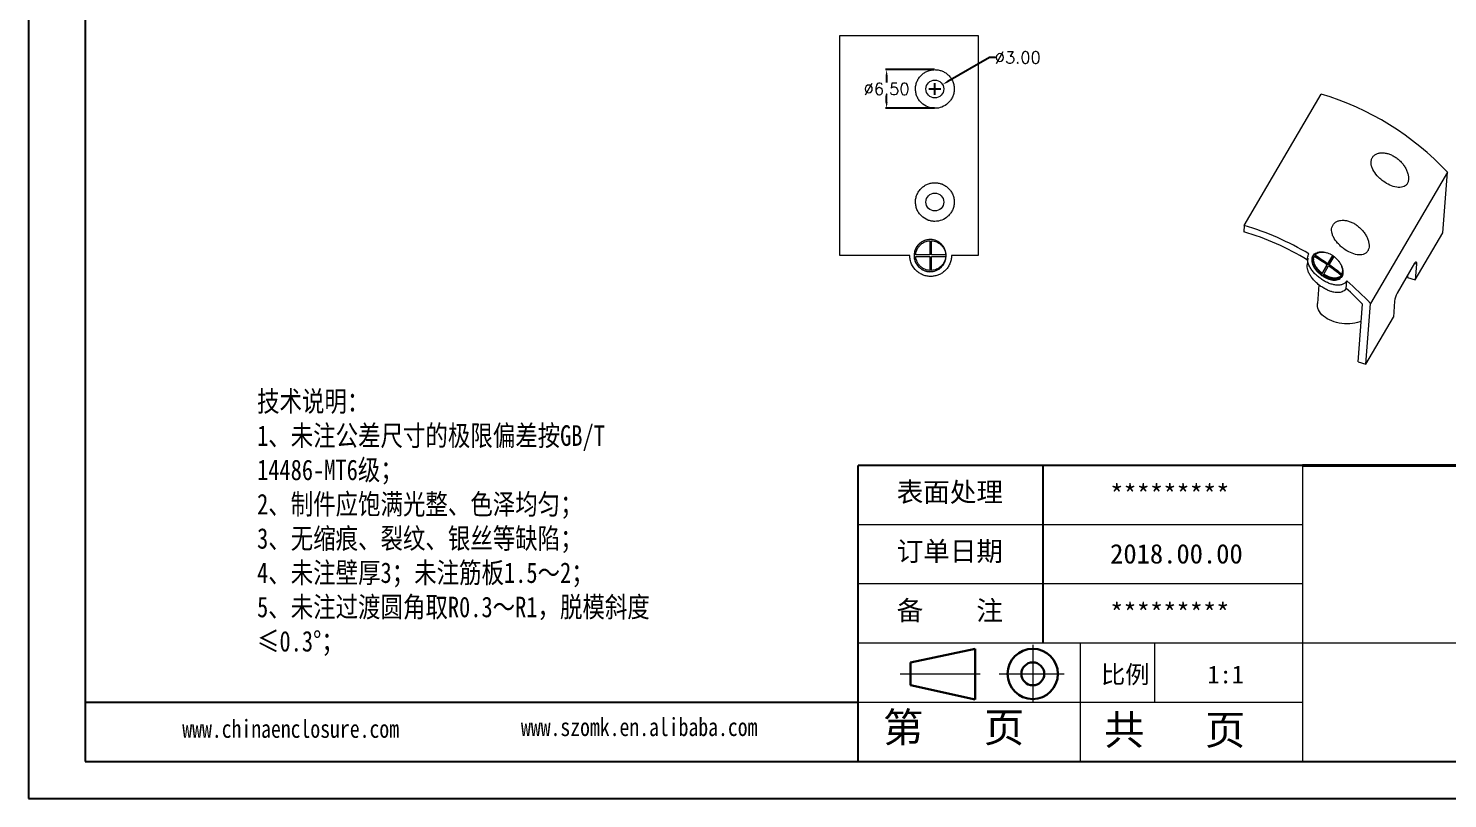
# Model space of a CAD drawing. Header units: inches. Extents: x 3440 to 5010, y 1126 to 1518.
# Drawn here: x 3439.9 to 3678.2, y 1125.7 to 1255.1 of the extents above; entities that cross this region are included whole.
import ezdxf

# ---------------------------------------------------------------- set-up
doc = ezdxf.new("R2010")
doc.units = ezdxf.units.IN
doc.header["$LTSCALE"] = 15
doc.linetypes.add('CENTER2', pattern=[28.575, 19.05, -3.175, 3.175, -3.175])
doc.layers.add('文字', color=81, linetype='Continuous')
for name, color, linetype, lineweight in [('粗实线', 7, 'Continuous', 30), ('细实线', 3, 'Continuous', 9), ('细点划线', 2, 'CENTER2', 9)]:
    doc.layers.add(name, color=color, linetype=linetype, lineweight=lineweight)
doc.styles.get("Standard").update_dxf_attribs({"font": 'txt', "bigfont": 'gbcbig.shx'})
doc.styles.add('宋体', font='', dxfattribs={"width": 0.8, "height": 3.5})
doc.styles.get('宋体').set_extended_font_data('SimSun')
doc.dimstyles.new('2.5', dxfattribs={"dimtxt": 2, "dimasz": 1, "dimexe": 0.18, "dimexo": 0.0625, "dimgap": 0.09, "dimtad": 0, "dimtih": 1, "dimtoh": 1, "dimzin": 0, "dimdsep": 46, "dimtxsty": 'Standard', "dimcen": 1, "dimadec": 0, "dimazin": 2, "dimtfac": 1, "dimtofl": 0, "dimtmove": 0, "dimatfit": 3, "dimfxl": 0, "dimtolj": 1, "dimtzin": 0, "dimarcsym": 0})

# ---------------------------------------------------------------- blocks, each defined once
blk = doc.blocks.new('*D431')
at = {"color": 0, "lineweight": -2, "transparency": 16777216}
for p, q in [((3601.29, 1250.21), (3594.29, 1246.17)), ((3602.29, 1250.21), (3601.29, 1250.21)), ((3591.12, 1244.92), (3593.12, 1244.92)), ((3592.12, 1243.92), (3592.12, 1245.92))]:
    blk.add_line(p, q, dxfattribs=at)
at = {"color": 0, "transparency": 16777216}
blk.add_solid([(3594.21, 1246.31), (3594.37, 1246.02), (3593.42, 1245.67)], dxfattribs=at)
at = {"layer": 'Defpoints', "color": 0, "transparency": 16777216}
for p in [(3593.42, 1245.67), (3590.82, 1244.17)]:
    blk.add_point(p, dxfattribs=at)
at = {"color": 0, "transparency": 16777216, "insert": (3606.05, 1250.21), "char_height": 2, "attachment_point": 5}
blk.add_mtext('\\A1;∅3.00', dxfattribs=at)
blk = doc.blocks.new('*D435')
at = {"color": 0, "lineweight": -2, "transparency": 16777216}
for p, q in [((3592.06, 1248.17), (3583.84, 1248.17)), ((3584.02, 1247.17), (3584.02, 1246.01)), ((3584.02, 1242.67), (3584.02, 1243.83)), ((3592.06, 1241.67), (3583.84, 1241.67))]:
    blk.add_line(p, q, dxfattribs=at)
at = {"color": 0, "transparency": 16777216}
for points in [[(3583.86, 1247.17), (3584.19, 1247.17), (3584.02, 1248.17)], [(3583.86, 1242.67), (3584.19, 1242.67), (3584.02, 1241.67)]]:
    blk.add_solid(points, dxfattribs=at)
at = {"layer": 'Defpoints', "color": 0, "transparency": 16777216}
for p in [(3592.12, 1248.17), (3584.02, 1241.67), (3592.12, 1241.67)]:
    blk.add_point(p, dxfattribs=at)
at = {"color": 0, "transparency": 16777216, "insert": (3584.02, 1244.92), "char_height": 2, "attachment_point": 5}
blk.add_mtext('\\A1;%%C6.50', dxfattribs=at)
blk = doc.blocks.new('*D441')
at = {"color": 0, "lineweight": -2, "transparency": 16777216}
for p, q in [((3592.38, 1300.43), (3590.05, 1294.98)), ((3593.38, 1300.43), (3592.38, 1300.43)), ((3574.93, 1261.86), (3576.93, 1261.86)), ((3575.93, 1260.86), (3575.93, 1262.86))]:
    blk.add_line(p, q, dxfattribs=at)
blk.add_arc((3575.93, 1261.86), 35, 66.6067, 69.8495, dxfattribs=at)
at = {"color": 0, "transparency": 16777216}
blk.add_solid([(3589.9, 1295.04), (3590.2, 1294.91), (3589.66, 1294.06)], dxfattribs=at)
at = {"layer": 'Defpoints', "color": 0, "transparency": 16777216}
for p in [(3589.66, 1294.06), (3562.19, 1229.67)]:
    blk.add_point(p, dxfattribs=at)
at = {"color": 0, "transparency": 16777216, "insert": (3597.97, 1300.43), "char_height": 2, "attachment_point": 5}
blk.add_mtext('\\A1;∅70.00', dxfattribs=at)

msp = doc.modelspace()

# ---------------------------------------------------------------- linework, layer by layer
for p, q in [((3439.877, 1386.93), (3439.877, 1125.657)), ((3449.438, 1380.709), (3449.438, 1131.877)), ((3439.877, 1246.617), (3439.877, 1125.657)), ((3653.872, 1181.644), (3579.223, 1181.644)), ((3579.223, 1131.877), (3579.223, 1181.644)), ((3610.327, 1151.784), (3610.327, 1181.644)), ((3579.223, 1141.831), (3449.438, 1141.831)), ((3449.438, 1131.877), (3803.171, 1131.877)), ((3439.877, 1125.657), (3809.392, 1125.657)), ((3439.877, 1125.657), (3610.949, 1125.657))]:
    msp.add_line(p, q)
at = {"color": 7, "linetype": 'Continuous', "lineweight": 15}
for p, q in [((3576.174, 1253.917), (3599.424, 1253.917)), ((3576.174, 1216.917), (3576.174, 1253.917)), ((3599.424, 1253.917), (3599.424, 1216.917)), ((3644.097, 1221.981), (3657.006, 1244.054)), ((3678.214, 1230.92), (3665.305, 1208.847)), ((3677.417, 1220.764), (3678.214, 1230.92)), ((3644.097, 1221.981), (3644.014, 1220.923)), ((3672.794, 1212.86), (3677.417, 1220.764)), ((3591.274, 1219.412), (3591.274, 1217.067)), ((3591.355, 1219.617), (3591.311, 1219.617)), ((3591.574, 1217.067), (3591.574, 1219.412)), ((3587.924, 1216.917), (3576.174, 1216.917)), ((3591.274, 1217.067), (3588.928, 1217.067)), ((3588.928, 1216.767), (3591.274, 1216.767)), ((3591.274, 1216.767), (3591.274, 1214.421)), ((3593.919, 1217.067), (3591.574, 1217.067)), ((3591.574, 1214.421), (3591.574, 1216.767)), ((3591.574, 1216.767), (3593.919, 1216.767)), ((3599.424, 1216.917), (3594.924, 1216.917)), ((3654.742, 1216.482), (3654.653, 1215.35)), ((3655.675, 1216.92), (3655.636, 1216.86)), ((3655.736, 1216.37), (3655.723, 1216.208)), ((3655.949, 1216.973), (3655.937, 1216.81)), ((3658.069, 1215.393), (3658.887, 1216.792)), ((3658.9, 1216.96), (3658.082, 1215.561)), ((3658.354, 1215.369), (3659.172, 1216.768)), ((3658.887, 1216.792), (3658.9, 1216.96)), ((3658.9, 1216.948), (3658.958, 1216.913)), ((3591.311, 1214.217), (3591.355, 1214.217)), ((3657.146, 1213.815), (3657.964, 1215.214)), ((3657.159, 1213.983), (3657.146, 1213.815)), ((3657.977, 1215.382), (3657.159, 1213.983)), ((3657.418, 1213.622), (3657.431, 1213.791)), ((3657.431, 1213.791), (3658.249, 1215.19)), ((3657.964, 1215.214), (3657.977, 1215.382)), ((3658.069, 1215.393), (3658.082, 1215.561)), ((3658.341, 1215.2), (3658.354, 1215.369)), ((3660.368, 1213.594), (3660.354, 1213.418)), ((3660.458, 1213.597), (3660.472, 1213.773)), ((3660.569, 1214.042), (3660.583, 1214.217)), ((3672.712, 1215.664), (3669.747, 1210.593)), ((3671.514, 1213.615), (3671.485, 1213.238)), ((3673.002, 1215.505), (3672.794, 1212.86)), ((3656.626, 1212.017), (3656.378, 1208.855)), ((3661.202, 1211.405), (3661.302, 1212.675)), ((3671.485, 1213.238), (3672.794, 1212.86)), ((3663.199, 1199.07), (3663.959, 1208.751)), ((3664.508, 1198.692), (3665.305, 1208.847)), ((3669.338, 1209.241), (3669.131, 1206.596)), ((3664.508, 1198.692), (3669.131, 1206.596)), ((3663.199, 1199.07), (3664.508, 1198.692))]:
    msp.add_line(p, q, dxfattribs=at)
at = {"color": 8, "linetype": 'Continuous', "lineweight": 15}
msp.add_line((3673.002, 1215.505), (3672.674, 1215.599), dxfattribs=at)
at = {"color": 7, "linetype": 'Continuous', "lineweight": 15, "flags": 128}
for points in [[(3672.712, 1215.664), (3672.779, 1215.765), (3672.841, 1215.834), (3672.896, 1215.868), (3672.941, 1215.864), (3672.976, 1215.824), (3672.998, 1215.748), (3673.007, 1215.641), (3673.002, 1215.505)], [(3660.246, 1213.145), (3660.273, 1213.17), (3660.3, 1213.196)], [(3663.736, 1205.907), (3663.484, 1205.807), (3663.093, 1205.681), (3662.683, 1205.58), (3662.257, 1205.507), (3661.82, 1205.462), (3661.375, 1205.445), (3660.927, 1205.456), (3660.479, 1205.496), (3660.036, 1205.564), (3659.603, 1205.659), (3659.183, 1205.781), (3658.78, 1205.927), (3658.397, 1206.098), (3658.04, 1206.291), (3657.709, 1206.505), (3657.41, 1206.737), (3657.145, 1206.986), (3656.915, 1207.248), (3656.724, 1207.522), (3656.573, 1207.806), (3656.463, 1208.095), (3656.396, 1208.389), (3656.372, 1208.683), (3656.378, 1208.855)]]:
    msp.add_lwpolyline(points, dxfattribs=at)
at = {"color": 7, "linetype": 'Continuous', "lineweight": 15}
for centre in [(3592.124, 1244.917), (3592.124, 1225.917)]:
    msp.add_circle(centre, 1.5, dxfattribs=at)
for centre, radius, start, end in [((3643.478, 1198.52), 47.501, 43.00701, 73.45348), ((3631.042, 1177.31), 45.502, 58.64612, 73.43486), ((3630.612, 1176.594), 47.348, 59.05227, 73.45271), ((3630.076, 1175.559), 48.624, 54.98352, 57.99779), ((3630.255, 1175.863), 48.335, 54.86889, 57.90426), ((3630.181, 1175.738), 48.624, 54.98352, 57.99779), ((3630.473, 1176.117), 47.94, 51.42121, 54.59133), ((3630.662, 1176.433), 47.634, 51.27874, 54.47384), ((3630.578, 1176.296), 47.94, 51.42121, 54.59133), ((3632.678, 1179.016), 43.159, 43.54909, 48.63096), ((3632.243, 1178.279), 45.028, 42.75565, 49.80902), ((3672.976, 1208.88), 3.655, 152.06148, 174.34288)]:
    msp.add_arc(centre, radius, start, end, dxfattribs=at)
for points, knots in [([(3592.124, 1241.667), (3592.529, 1241.667), (3592.918, 1241.74), (3593.669, 1242.029), (3594.012, 1242.239), (3594.471, 1242.659), (3594.612, 1242.815), (3594.863, 1243.154), (3594.975, 1243.341), (3595.16, 1243.738), (3595.233, 1243.945), (3595.337, 1244.379), (3595.367, 1244.608), (3595.379, 1245.06), (3595.361, 1245.286), (3595.278, 1245.733), (3595.214, 1245.946), (3595.047, 1246.354), (3594.943, 1246.548), (3594.705, 1246.903), (3594.57, 1247.067), (3594.275, 1247.362), (3594.117, 1247.492), (3593.781, 1247.72), (3593.602, 1247.818), (3593.235, 1247.978), (3593.046, 1248.04), (3592.655, 1248.129), (3592.455, 1248.156), (3592.056, 1248.172), (3591.856, 1248.162), (3591.454, 1248.103), (3591.252, 1248.054), (3590.864, 1247.92), (3590.676, 1247.834), (3590.311, 1247.622), (3590.135, 1247.496), (3589.813, 1247.212), (3589.666, 1247.054), (3589.399, 1246.702), (3589.283, 1246.51), (3589.092, 1246.109), (3589.016, 1245.895), (3588.91, 1245.453), (3588.881, 1245.229), (3588.869, 1244.776), (3588.887, 1244.545), (3588.97, 1244.101), (3589.034, 1243.884), (3589.207, 1243.466), (3589.313, 1243.27), (3589.562, 1242.905), (3589.706, 1242.735), (3590.171, 1242.283), (3590.538, 1242.05), (3591.116, 1241.82), (3591.316, 1241.762), (3591.719, 1241.686), (3591.921, 1241.667), (3592.124, 1241.667)], [0, 0, 0, 0, 0.0625, 0.0625, 0.125, 0.125, 0.15625, 0.15625, 0.1875, 0.1875, 0.21875, 0.21875, 0.25, 0.25, 0.28125, 0.28125, 0.3125, 0.3125, 0.34375, 0.34375, 0.375, 0.375, 0.40625, 0.40625, 0.4375, 0.4375, 0.46875, 0.46875, 0.5, 0.5, 0.53125, 0.53125, 0.5625, 0.5625, 0.59375, 0.59375, 0.625, 0.625, 0.65625, 0.65625, 0.6875, 0.6875, 0.71875, 0.71875, 0.75, 0.75, 0.78125, 0.78125, 0.8125, 0.8125, 0.84375, 0.84375, 0.875, 0.875, 0.9375, 0.9375, 0.96875, 0.96875, 1, 1, 1, 1]), ([(3667.414, 1229.43), (3667.78, 1229.161), (3668.158, 1228.938), (3668.935, 1228.583), (3669.317, 1228.461), (3669.876, 1228.373), (3670.057, 1228.361), (3670.4, 1228.374), (3670.566, 1228.401), (3670.871, 1228.496), (3671.009, 1228.563), (3671.253, 1228.742), (3671.36, 1228.855), (3671.528, 1229.116), (3671.591, 1229.264), (3671.672, 1229.595), (3671.69, 1229.771), (3671.682, 1230.143), (3671.656, 1230.338), (3671.567, 1230.729), (3671.503, 1230.929), (3671.341, 1231.323), (3671.244, 1231.516), (3671.021, 1231.896), (3670.894, 1232.083), (3670.619, 1232.437), (3670.47, 1232.606), (3670.149, 1232.928), (3669.978, 1233.08), (3669.623, 1233.357), (3669.438, 1233.483), (3669.053, 1233.709), (3668.854, 1233.809), (3668.455, 1233.975), (3668.254, 1234.041), (3667.849, 1234.14), (3667.644, 1234.171), (3667.253, 1234.195), (3667.064, 1234.189), (3666.699, 1234.136), (3666.525, 1234.089), (3666.212, 1233.96), (3666.068, 1233.876), (3665.817, 1233.673), (3665.712, 1233.557), (3665.543, 1233.293), (3665.479, 1233.145), (3665.4, 1232.833), (3665.383, 1232.666), (3665.394, 1232.317), (3665.423, 1232.139), (3665.522, 1231.775), (3665.593, 1231.588), (3665.859, 1231.04), (3666.111, 1230.677), (3666.555, 1230.177), (3666.717, 1230.014), (3667.054, 1229.709), (3667.231, 1229.565), (3667.414, 1229.43)], [0, 0, 0, 0, 0.0625, 0.0625, 0.125, 0.125, 0.15625, 0.15625, 0.1875, 0.1875, 0.21875, 0.21875, 0.25, 0.25, 0.28125, 0.28125, 0.3125, 0.3125, 0.34375, 0.34375, 0.375, 0.375, 0.40625, 0.40625, 0.4375, 0.4375, 0.46875, 0.46875, 0.5, 0.5, 0.53125, 0.53125, 0.5625, 0.5625, 0.59375, 0.59375, 0.625, 0.625, 0.65625, 0.65625, 0.6875, 0.6875, 0.71875, 0.71875, 0.75, 0.75, 0.78125, 0.78125, 0.8125, 0.8125, 0.84375, 0.84375, 0.875, 0.875, 0.9375, 0.9375, 0.96875, 0.96875, 1, 1, 1, 1]), ([(3592.124, 1222.667), (3592.529, 1222.667), (3592.918, 1222.74), (3593.669, 1223.029), (3594.012, 1223.239), (3594.471, 1223.659), (3594.612, 1223.815), (3594.863, 1224.154), (3594.975, 1224.341), (3595.16, 1224.738), (3595.233, 1224.945), (3595.337, 1225.379), (3595.367, 1225.608), (3595.379, 1226.06), (3595.361, 1226.286), (3595.278, 1226.733), (3595.214, 1226.946), (3595.047, 1227.354), (3594.943, 1227.548), (3594.705, 1227.903), (3594.57, 1228.067), (3594.275, 1228.362), (3594.117, 1228.492), (3593.781, 1228.72), (3593.602, 1228.818), (3593.235, 1228.978), (3593.046, 1229.04), (3592.655, 1229.129), (3592.455, 1229.156), (3592.056, 1229.172), (3591.856, 1229.162), (3591.454, 1229.103), (3591.252, 1229.054), (3590.864, 1228.92), (3590.676, 1228.834), (3590.311, 1228.622), (3590.135, 1228.496), (3589.813, 1228.212), (3589.666, 1228.054), (3589.399, 1227.702), (3589.283, 1227.51), (3589.092, 1227.109), (3589.016, 1226.895), (3588.91, 1226.453), (3588.881, 1226.229), (3588.869, 1225.776), (3588.887, 1225.545), (3588.97, 1225.101), (3589.034, 1224.884), (3589.207, 1224.466), (3589.313, 1224.27), (3589.562, 1223.905), (3589.706, 1223.735), (3590.171, 1223.283), (3590.538, 1223.05), (3591.116, 1222.82), (3591.316, 1222.762), (3591.719, 1222.686), (3591.921, 1222.667), (3592.124, 1222.667)], [0, 0, 0, 0, 0.0625, 0.0625, 0.125, 0.125, 0.15625, 0.15625, 0.1875, 0.1875, 0.21875, 0.21875, 0.25, 0.25, 0.28125, 0.28125, 0.3125, 0.3125, 0.34375, 0.34375, 0.375, 0.375, 0.40625, 0.40625, 0.4375, 0.4375, 0.46875, 0.46875, 0.5, 0.5, 0.53125, 0.53125, 0.5625, 0.5625, 0.59375, 0.59375, 0.625, 0.625, 0.65625, 0.65625, 0.6875, 0.6875, 0.71875, 0.71875, 0.75, 0.75, 0.78125, 0.78125, 0.8125, 0.8125, 0.84375, 0.84375, 0.875, 0.875, 0.9375, 0.9375, 0.96875, 0.96875, 1, 1, 1, 1]), ([(3660.786, 1218.095), (3661.152, 1217.826), (3661.529, 1217.603), (3662.307, 1217.249), (3662.689, 1217.126), (3663.247, 1217.038), (3663.428, 1217.026), (3663.772, 1217.04), (3663.937, 1217.066), (3664.242, 1217.161), (3664.38, 1217.228), (3664.624, 1217.407), (3664.731, 1217.52), (3664.899, 1217.781), (3664.962, 1217.93), (3665.044, 1218.26), (3665.061, 1218.437), (3665.053, 1218.809), (3665.028, 1219.004), (3664.938, 1219.395), (3664.874, 1219.594), (3664.712, 1219.988), (3664.616, 1220.181), (3664.392, 1220.562), (3664.265, 1220.748), (3663.991, 1221.102), (3663.842, 1221.272), (3663.52, 1221.594), (3663.349, 1221.745), (3662.994, 1222.022), (3662.809, 1222.148), (3662.425, 1222.375), (3662.225, 1222.475), (3661.826, 1222.64), (3661.625, 1222.706), (3661.22, 1222.805), (3661.016, 1222.836), (3660.625, 1222.861), (3660.435, 1222.854), (3660.07, 1222.801), (3659.897, 1222.755), (3659.583, 1222.626), (3659.439, 1222.542), (3659.189, 1222.339), (3659.084, 1222.222), (3658.915, 1221.958), (3658.851, 1221.81), (3658.771, 1221.498), (3658.754, 1221.332), (3658.766, 1220.982), (3658.794, 1220.804), (3658.893, 1220.44), (3658.964, 1220.254), (3659.231, 1219.705), (3659.483, 1219.342), (3659.927, 1218.842), (3660.088, 1218.68), (3660.426, 1218.374), (3660.603, 1218.23), (3660.786, 1218.095)], [0, 0, 0, 0, 0.0625, 0.0625, 0.125, 0.125, 0.15625, 0.15625, 0.1875, 0.1875, 0.21875, 0.21875, 0.25, 0.25, 0.28125, 0.28125, 0.3125, 0.3125, 0.34375, 0.34375, 0.375, 0.375, 0.40625, 0.40625, 0.4375, 0.4375, 0.46875, 0.46875, 0.5, 0.5, 0.53125, 0.53125, 0.5625, 0.5625, 0.59375, 0.59375, 0.625, 0.625, 0.65625, 0.65625, 0.6875, 0.6875, 0.71875, 0.71875, 0.75, 0.75, 0.78125, 0.78125, 0.8125, 0.8125, 0.84375, 0.84375, 0.875, 0.875, 0.9375, 0.9375, 0.96875, 0.96875, 1, 1, 1, 1]), ([(3591.311, 1219.611), (3591.166, 1219.607), (3590.855, 1219.597), (3590.383, 1219.465), (3589.915, 1219.241), (3589.491, 1218.922), (3589.131, 1218.519), (3588.854, 1218.045), (3588.677, 1217.517), (3588.61, 1216.96), (3588.659, 1216.402), (3588.82, 1215.868), (3589.082, 1215.384), (3589.431, 1214.968), (3589.846, 1214.637), (3590.307, 1214.395), (3590.797, 1214.257), (3591.138, 1214.202), (3591.307, 1214.217), (3591.311, 1214.218)], [0, 0, 0, 0, 0.0544937, 0.1174217, 0.1803532, 0.2432899, 0.3062385, 0.3691919, 0.4321461, 0.4951082, 0.5580694, 0.6210231, 0.6839759, 0.7469235, 0.8098605, 0.8727935, 0.9353542, 0.9986506, 1, 1, 1, 1]), ([(3591.274, 1219.616), (3591.323, 1219.617), (3591.373, 1219.617), (3591.422, 1219.616), (3591.589, 1219.612), (3591.754, 1219.592), (3592, 1219.538), (3592.08, 1219.517), (3592.239, 1219.466), (3592.316, 1219.438), (3592.472, 1219.371), (3592.547, 1219.335), (3592.658, 1219.274), (3592.694, 1219.253), (3592.766, 1219.21), (3592.801, 1219.187), (3592.907, 1219.115), (3592.976, 1219.064), (3593.074, 1218.982), (3593.106, 1218.954), (3593.169, 1218.896), (3593.2, 1218.867), (3593.292, 1218.774), (3593.351, 1218.709), (3593.433, 1218.607), (3593.46, 1218.573), (3593.512, 1218.502), (3593.536, 1218.467), (3593.611, 1218.355), (3593.656, 1218.278), (3593.719, 1218.159), (3593.739, 1218.119), (3593.777, 1218.037), (3593.794, 1217.997), (3593.847, 1217.869), (3593.877, 1217.783), (3593.915, 1217.651), (3593.927, 1217.607), (3593.949, 1217.518), (3593.958, 1217.473), (3594.001, 1217.244), (3594.017, 1217.059), (3594.012, 1216.781), (3594.006, 1216.688), (3593.99, 1216.55), (3593.984, 1216.505), (3593.968, 1216.413), (3593.959, 1216.366), (3593.93, 1216.232), (3593.906, 1216.144), (3593.863, 1216.014), (3593.848, 1215.971), (3593.815, 1215.886), (3593.797, 1215.842), (3593.742, 1215.719), (3593.702, 1215.639), (3593.636, 1215.523), (3593.613, 1215.485), (3593.565, 1215.41), (3593.54, 1215.372), (3593.464, 1215.264), (3593.41, 1215.196), (3593.325, 1215.097), (3593.296, 1215.065), (3593.235, 1215.002), (3593.204, 1214.971), (3593.111, 1214.882), (3593.046, 1214.827), (3592.946, 1214.748), (3592.912, 1214.723), (3592.842, 1214.674), (3592.806, 1214.65), (3592.699, 1214.582), (3592.626, 1214.541), (3592.477, 1214.465), (3592.4, 1214.43), (3592.166, 1214.338), (3592.006, 1214.293), (3591.76, 1214.246), (3591.677, 1214.235), (3591.553, 1214.224), (3591.511, 1214.221), (3591.428, 1214.217), (3591.387, 1214.217), (3591.173, 1214.218), (3591.005, 1214.234), (3590.758, 1214.283), (3590.676, 1214.303), (3590.514, 1214.351), (3590.434, 1214.379), (3590.273, 1214.444), (3590.195, 1214.481), (3590.08, 1214.541), (3590.042, 1214.562), (3589.967, 1214.605), (3589.931, 1214.628), (3589.819, 1214.7), (3589.748, 1214.752), (3589.644, 1214.835), (3589.611, 1214.863), (3589.545, 1214.921), (3589.513, 1214.951), (3589.416, 1215.045), (3589.355, 1215.111), (3589.24, 1215.249), (3589.186, 1215.32), (3589.083, 1215.471), (3589.035, 1215.549), (3588.948, 1215.709), (3588.909, 1215.791), (3588.838, 1215.962), (3588.807, 1216.049), (3588.753, 1216.225), (3588.732, 1216.314), (3588.679, 1216.589), (3588.662, 1216.774), (3588.667, 1217.053), (3588.673, 1217.146), (3588.695, 1217.33), (3588.711, 1217.422), (3588.752, 1217.603), (3588.777, 1217.691), (3588.836, 1217.866), (3588.87, 1217.952), (3588.946, 1218.119), (3588.988, 1218.2), (3589.079, 1218.358), (3589.13, 1218.435), (3589.236, 1218.58), (3589.292, 1218.65), (3589.382, 1218.75), (3589.413, 1218.783), (3589.475, 1218.847), (3589.508, 1218.878), (3589.606, 1218.968), (3589.673, 1219.024), (3589.779, 1219.103), (3589.815, 1219.129), (3589.888, 1219.178), (3589.925, 1219.202), (3590.037, 1219.27), (3590.112, 1219.311), (3590.229, 1219.368), (3590.268, 1219.386), (3590.348, 1219.419), (3590.389, 1219.436), (3590.509, 1219.48), (3590.59, 1219.506), (3590.754, 1219.549), (3590.838, 1219.567), (3591.038, 1219.6), (3591.156, 1219.612), (3591.274, 1219.616)], [0.9907552, 0.9907552, 0.9907552, 0.9907552, 1, 1, 1, 1.03125, 1.03125, 1.046875, 1.046875, 1.0625, 1.0625, 1.078125, 1.078125, 1.0859375, 1.0859375, 1.09375, 1.09375, 1.109375, 1.109375, 1.1171875, 1.1171875, 1.125, 1.125, 1.140625, 1.140625, 1.1484375, 1.1484375, 1.15625, 1.15625, 1.171875, 1.171875, 1.1796875, 1.1796875, 1.1875, 1.1875, 1.203125, 1.203125, 1.2109375, 1.2109375, 1.21875, 1.21875, 1.25, 1.25, 1.265625, 1.265625, 1.2734375, 1.2734375, 1.28125, 1.28125, 1.296875, 1.296875, 1.3046875, 1.3046875, 1.3125, 1.3125, 1.328125, 1.328125, 1.3359375, 1.3359375, 1.34375, 1.34375, 1.359375, 1.359375, 1.3671875, 1.3671875, 1.375, 1.375, 1.390625, 1.390625, 1.3984375, 1.3984375, 1.40625, 1.40625, 1.421875, 1.421875, 1.4375, 1.4375, 1.46875, 1.46875, 1.484375, 1.484375, 1.4921875, 1.4921875, 1.5, 1.5, 1.53125, 1.53125, 1.546875, 1.546875, 1.5625, 1.5625, 1.578125, 1.578125, 1.5859375, 1.5859375, 1.59375, 1.59375, 1.609375, 1.609375, 1.6171875, 1.6171875, 1.625, 1.625, 1.640625, 1.640625, 1.65625, 1.65625, 1.671875, 1.671875, 1.6875, 1.6875, 1.703125, 1.703125, 1.71875, 1.71875, 1.75, 1.75, 1.765625, 1.765625, 1.78125, 1.78125, 1.796875, 1.796875, 1.8125, 1.8125, 1.828125, 1.828125, 1.84375, 1.84375, 1.859375, 1.859375, 1.8671875, 1.8671875, 1.875, 1.875, 1.890625, 1.890625, 1.8984375, 1.8984375, 1.90625, 1.90625, 1.921875, 1.921875, 1.9296875, 1.9296875, 1.9375, 1.9375, 1.953125, 1.953125, 1.96875, 1.96875, 1.9907552, 1.9907552, 1.9907552, 1.9907552]), ([(3588.928, 1217.067), (3588.938, 1217.224), (3588.963, 1217.383), (3589.041, 1217.688), (3589.093, 1217.835), (3589.226, 1218.118), (3589.306, 1218.254), (3589.485, 1218.502), (3589.585, 1218.617), (3589.806, 1218.829), (3589.923, 1218.922), (3590.17, 1219.085), (3590.302, 1219.156), (3590.571, 1219.271), (3590.708, 1219.317), (3590.988, 1219.383), (3591.131, 1219.404), (3591.274, 1219.412)], [0, 0, 0, 0, 0.125, 0.125, 0.25, 0.25, 0.375, 0.375, 0.5, 0.5, 0.625, 0.625, 0.75, 0.75, 0.875, 0.875, 1, 1, 1, 1]), ([(3591.574, 1219.412), (3591.862, 1219.395), (3592.149, 1219.327), (3592.548, 1219.155), (3592.676, 1219.086), (3592.922, 1218.923), (3593.04, 1218.83), (3593.255, 1218.625), (3593.355, 1218.512), (3593.535, 1218.264), (3593.616, 1218.129), (3593.749, 1217.847), (3593.804, 1217.7), (3593.884, 1217.389), (3593.91, 1217.227), (3593.919, 1217.067)], [0, 0, 0, 0, 0.25, 0.25, 0.375, 0.375, 0.5, 0.5, 0.625, 0.625, 0.75, 0.75, 0.875, 0.875, 1, 1, 1, 1]), ([(3594.924, 1216.917), (3594.924, 1216.671), (3594.898, 1216.431), (3594.799, 1215.961), (3594.725, 1215.73), (3594.536, 1215.299), (3594.422, 1215.096), (3594.157, 1214.719), (3594.01, 1214.548), (3593.688, 1214.239), (3593.512, 1214.1), (3593.146, 1213.862), (3592.954, 1213.761), (3592.552, 1213.596), (3592.343, 1213.533), (3591.922, 1213.446), (3591.708, 1213.422), (3591.271, 1213.413), (3591.052, 1213.43), (3590.62, 1213.503), (3590.407, 1213.56), (3589.986, 1213.718), (3589.781, 1213.818), (3589.395, 1214.056), (3589.212, 1214.194), (3588.698, 1214.672), (3588.417, 1215.061), (3588.124, 1215.724), (3588.05, 1215.953), (3587.95, 1216.426), (3587.924, 1216.671), (3587.924, 1216.917)], [0, 0, 0, 0, 0.0625, 0.0625, 0.125, 0.125, 0.1875, 0.1875, 0.25, 0.25, 0.3125, 0.3125, 0.375, 0.375, 0.4375, 0.4375, 0.5, 0.5, 0.5625, 0.5625, 0.625, 0.625, 0.6875, 0.6875, 0.75, 0.75, 0.875, 0.875, 0.9375, 0.9375, 1, 1, 1, 1]), ([(3591.274, 1214.421), (3591.131, 1214.43), (3590.99, 1214.451), (3590.71, 1214.517), (3590.571, 1214.562), (3590.301, 1214.678), (3590.172, 1214.748), (3589.925, 1214.911), (3589.806, 1215.005), (3589.586, 1215.215), (3589.486, 1215.33), (3589.307, 1215.578), (3589.227, 1215.713), (3589.094, 1215.998), (3589.041, 1216.145), (3588.963, 1216.449), (3588.938, 1216.609), (3588.928, 1216.767)], [0, 0, 0, 0, 0.125, 0.125, 0.25, 0.25, 0.375, 0.375, 0.5, 0.5, 0.625, 0.625, 0.75, 0.75, 0.875, 0.875, 1, 1, 1, 1]), ([(3593.919, 1216.767), (3593.91, 1216.606), (3593.884, 1216.445), (3593.804, 1216.137), (3593.75, 1215.986), (3593.615, 1215.703), (3593.536, 1215.57), (3593.356, 1215.323), (3593.255, 1215.208), (3592.93, 1214.9), (3592.68, 1214.736), (3592.149, 1214.507), (3591.863, 1214.439), (3591.574, 1214.421)], [0, 0, 0, 0, 0.125, 0.125, 0.25, 0.25, 0.375, 0.375, 0.5, 0.5, 0.75, 0.75, 1, 1, 1, 1]), ([(3661.302, 1212.675), (3661.216, 1212.529), (3661.109, 1212.405), (3660.856, 1212.199), (3660.709, 1212.118), (3660.39, 1212.002), (3660.215, 1211.966), (3659.846, 1211.936), (3659.654, 1211.941), (3659.257, 1211.989), (3659.05, 1212.031), (3658.637, 1212.147), (3658.429, 1212.221), (3658.008, 1212.398), (3657.798, 1212.5), (3657.386, 1212.729), (3657.184, 1212.855), (3656.785, 1213.132), (3656.592, 1213.281), (3656.226, 1213.595), (3656.053, 1213.761), (3655.725, 1214.11), (3655.573, 1214.293), (3655.305, 1214.663), (3655.187, 1214.852), (3654.885, 1215.434), (3654.764, 1215.822), (3654.728, 1216.38), (3654.741, 1216.557), (3654.814, 1216.894), (3654.876, 1217.055), (3654.961, 1217.201)], [0, 0, 0, 0, 0.0625, 0.0625, 0.125, 0.125, 0.1875, 0.1875, 0.25, 0.25, 0.3125, 0.3125, 0.375, 0.375, 0.4375, 0.4375, 0.5, 0.5, 0.5625, 0.5625, 0.625, 0.625, 0.6875, 0.6875, 0.75, 0.75, 0.875, 0.875, 0.9375, 0.9375, 1, 1, 1, 1]), ([(3655.639, 1216.857), (3655.633, 1216.85), (3655.541, 1216.746), (3655.459, 1216.481), (3655.411, 1216.077), (3655.484, 1215.636), (3655.656, 1215.187), (3655.918, 1214.743), (3656.254, 1214.321), (3656.648, 1213.931), (3657.086, 1213.584), (3657.555, 1213.287), (3658.038, 1213.051), (3658.523, 1212.883), (3658.998, 1212.792), (3659.447, 1212.785), (3659.844, 1212.88), (3660.115, 1213.006), (3660.216, 1213.128), (3660.237, 1213.153)], [0, 0, 0, 0, 0.0048161, 0.0700556, 0.1352874, 0.2005182, 0.2657437, 0.3309582, 0.3961684, 0.460993, 0.5265799, 0.5917783, 0.656976, 0.7221796, 0.7873843, 0.8526043, 0.9178396, 0.9830722, 1, 1, 1, 1]), ([(3659.881, 1216.073), (3659.887, 1216.067), (3660.019, 1215.925), (3660.222, 1215.611), (3660.471, 1215.144), (3660.627, 1214.664), (3660.689, 1214.198), (3660.645, 1213.768), (3660.493, 1213.4), (3660.24, 1213.115), (3659.901, 1212.927), (3659.498, 1212.838), (3659.049, 1212.844), (3658.573, 1212.936), (3658.087, 1213.105), (3657.602, 1213.342), (3657.133, 1213.64), (3656.693, 1213.988), (3656.297, 1214.379), (3655.961, 1214.802), (3655.698, 1215.246), (3655.524, 1215.696), (3655.453, 1216.136), (3655.492, 1216.546), (3655.642, 1216.907), (3655.897, 1217.202), (3656.244, 1217.415), (3656.663, 1217.54), (3657.132, 1217.567), (3657.559, 1217.523), (3657.822, 1217.438), (3657.917, 1217.408)], [0, 0, 0, 0, 0.00172093, 0.03795508, 0.07417612, 0.11038484, 0.14658178, 0.18276098, 0.21894014, 0.25512014, 0.2913011, 0.32750152, 0.36371383, 0.39993665, 0.43617444, 0.47241993, 0.50867142, 0.54513716, 0.58117604, 0.61741559, 0.6536403, 0.68985071, 0.72604382, 0.762221, 0.7983936, 0.8345675, 0.87074713, 0.90694358, 0.94315781, 0.97938533, 1, 1, 1, 1]), ([(3657.146, 1213.815), (3657.038, 1213.901), (3656.821, 1214.075), (3656.507, 1214.388), (3656.215, 1214.744), (3655.972, 1215.133), (3655.808, 1215.519), (3655.718, 1215.881), (3655.722, 1216.102), (3655.724, 1216.208)], [0, 0, 0, 0, 0.1307526, 0.2614791, 0.4189393, 0.5763147, 0.7224278, 0.8684758, 1, 1, 1, 1]), ([(3657.159, 1213.983), (3657.033, 1214.078), (3656.912, 1214.18), (3656.681, 1214.393), (3656.57, 1214.507), (3656.366, 1214.741), (3656.273, 1214.86), (3656.105, 1215.106), (3656.03, 1215.232), (3655.903, 1215.488), (3655.852, 1215.615), (3655.775, 1215.867), (3655.749, 1215.994), (3655.727, 1216.24), (3655.73, 1216.359), (3655.766, 1216.585), (3655.798, 1216.694), (3655.845, 1216.794)], [0, 0, 0, 0, 0.125, 0.125, 0.25, 0.25, 0.375, 0.375, 0.5, 0.5, 0.625, 0.625, 0.75, 0.75, 0.875, 0.875, 1, 1, 1, 1]), ([(3655.949, 1216.973), (3656.013, 1217.061), (3656.091, 1217.142), (3656.269, 1217.279), (3656.368, 1217.337), (3656.587, 1217.429), (3656.707, 1217.464), (3656.958, 1217.508), (3657.089, 1217.518), (3657.363, 1217.514), (3657.502, 1217.5), (3657.784, 1217.448), (3657.928, 1217.411), (3658.213, 1217.316), (3658.354, 1217.258), (3658.631, 1217.123), (3658.768, 1217.045), (3658.9, 1216.96)], [0, 0, 0, 0, 0.125, 0.125, 0.25, 0.25, 0.375, 0.375, 0.5, 0.5, 0.625, 0.625, 0.75, 0.75, 0.875, 0.875, 1, 1, 1, 1]), ([(3658.958, 1216.913), (3659.004, 1216.883), (3659.076, 1216.835), (3659.142, 1216.778), (3659.166, 1216.757)], [0, 0, 0, 0, 0.6341596, 1, 1, 1, 1]), ([(3659.172, 1216.768), (3659.427, 1216.572), (3659.664, 1216.342), (3659.964, 1215.973), (3660.055, 1215.845), (3660.221, 1215.58), (3660.295, 1215.444), (3660.418, 1215.172), (3660.468, 1215.036), (3660.544, 1214.761), (3660.57, 1214.623), (3660.592, 1214.36), (3660.589, 1214.234), (3660.553, 1213.991), (3660.52, 1213.876), (3660.472, 1213.773)], [0, 0, 0, 0, 0.25, 0.25, 0.375, 0.375, 0.5, 0.5, 0.625, 0.625, 0.75, 0.75, 0.875, 0.875, 1, 1, 1, 1]), ([(3661.202, 1211.405), (3661.135, 1211.307), (3661, 1211.113), (3660.72, 1210.905), (3660.393, 1210.766), (3660.017, 1210.693), (3659.6, 1210.688), (3659.125, 1210.754), (3658.606, 1210.895), (3658.028, 1211.126), (3657.428, 1211.441), (3656.815, 1211.846), (3656.232, 1212.322), (3655.709, 1212.849), (3655.274, 1213.406), (3654.95, 1213.957), (3654.742, 1214.493), (3654.64, 1214.959), (3654.655, 1215.234), (3654.661, 1215.349)], [0, 0, 0, 0, 0.04877351, 0.09756409, 0.14614389, 0.19475293, 0.24696271, 0.29919881, 0.36016038, 0.42114045, 0.49001786, 0.55888855, 0.63016997, 0.7014139, 0.76840976, 0.83536494, 0.89564605, 0.95590404, 1, 1, 1, 1]), ([(3660.354, 1213.418), (3660.289, 1213.329), (3660.21, 1213.251), (3660.03, 1213.125), (3659.928, 1213.075), (3659.708, 1213.002), (3659.59, 1212.979), (3659.342, 1212.958), (3659.21, 1212.961), (3658.811, 1213.003), (3658.527, 1213.077), (3657.968, 1213.297), (3657.686, 1213.445), (3657.418, 1213.622)], [0, 0, 0, 0, 0.125, 0.125, 0.25, 0.25, 0.375, 0.375, 0.5, 0.5, 0.75, 0.75, 1, 1, 1, 1]), ([(3660.368, 1213.594), (3660.303, 1213.505), (3660.223, 1213.427), (3660.044, 1213.301), (3659.943, 1213.25), (3659.722, 1213.176), (3659.605, 1213.153), (3659.356, 1213.132), (3659.225, 1213.134), (3658.825, 1213.175), (3658.541, 1213.249), (3657.982, 1213.467), (3657.7, 1213.615), (3657.431, 1213.791)], [0, 0, 0, 0, 0.125, 0.125, 0.25, 0.25, 0.375, 0.375, 0.5, 0.5, 0.75, 0.75, 1, 1, 1, 1]), ([(3660.558, 1214.042), (3660.555, 1213.976), (3660.548, 1213.814), (3660.492, 1213.678), (3660.458, 1213.597)], [0, 0, 0, 0, 0.4099027, 1, 1, 1, 1])]:
    msp.add_open_spline(points, degree=3, knots=knots, dxfattribs=at)
at = {"layer": '粗实线', "color": 7, "lineweight": 40}
msp.add_line((3803.171, 1181.644), (3653.872, 1181.644), dxfattribs=at)
at = {"layer": '粗实线', "color": 7}
for p, q in [((3598.894, 1150.853), (3588.019, 1148.548)), ((3598.894, 1150.853), (3598.894, 1142.33)), ((3588.019, 1148.548), (3588.019, 1144.702)), ((3588.019, 1144.702), (3598.894, 1142.33))]:
    msp.add_line(p, q, dxfattribs=at)
for radius in [4.228, 1.923]:
    msp.add_circle((3608.573, 1146.625), radius, dxfattribs=at)
at = {"layer": '细实线', "color": 7}
for p, q in [((3653.872, 1181.644), (3653.872, 1131.877)), ((3653.872, 1171.691), (3579.223, 1171.691)), ((3653.872, 1161.737), (3579.223, 1161.737)), ((3803.171, 1151.784), (3579.223, 1151.784)), ((3616.547, 1151.784), (3616.547, 1131.877)), ((3628.989, 1151.784), (3628.989, 1141.831)), ((3653.872, 1141.831), (3579.223, 1141.831))]:
    msp.add_line(p, q, dxfattribs=at)
at = {"layer": '细点划线', "color": 7}
for p, q in [((3608.573, 1151.492), (3608.573, 1141.831)), ((3586.285, 1146.625), (3599.727, 1146.625)), ((3602.919, 1146.625), (3613.847, 1146.625))]:
    msp.add_line(p, q, dxfattribs=at)

# ---------------------------------------------------------------- texts
at = {"char_height": 3.27331, "width": 1860.38356, "attachment_point": 1}
for s, insert in [('{\\fSimHei|b0|i0|c134|p49;表面处理}', (3585.714, 1178.819)), ('{\\fSimHei|b0|i0|c134|p49;*********}', (3621.565, 1178.398)), ('{\\fSimHei|b0|i0|c134|p49;订单日期}', (3585.714, 1168.866)), ('{\\fSimHei|b0|i0|c134|p49;2018.00.00}', (3621.565, 1168.445)), ('{\\fSimHei|b0|i0|c134|p49;备    注}', (3585.714, 1158.913)), ('{\\fSimHei|b0|i0|c134|p49;*********}', (3621.565, 1158.492))]:
    msp.add_mtext(s, dxfattribs=dict(at, insert=insert))
at = {"layer": '文字', "color": 0, "attachment_point": 1, "style": '宋体'}
for s, insert, char_height, width in [('{\\H1.111x;技术说明：\\P1、未注公差尺寸的极限偏差按GB/T 14486-MT6级；\\P2、制件应饱满光整、色泽均匀；\\P3、无缩痕、裂纹、银丝等缺陷；\\P4、未注壁厚3；未注筋板1.5～2；\\P5、未注过渡圆角取R0.3～R1，脱模斜度≤0.3%%D；}', (3478.286, 1194.161), 3.1104, 70.05991), ('www.chinaenclosure.com', (3465.722, 1138.918), 3.04128, 53.43237), ('www.szomk.en.alibaba.com', (3522.607, 1139.219), 3.04128, 53.43237)]:
    msp.add_mtext(s, dxfattribs=dict(at, insert=insert, char_height=char_height, width=width))
at = {"layer": '细实线', "color": 7, "attachment_point": 1}
for s, insert, char_height, width in [('{\\fSimSun|b0|i0|c134|p54;比例}', (3620.031, 1148.015), 2.98598, 13.10754), ('{\\fSimSun|b0|i0|c134|p54;1:1}', (3637.916, 1148.015), 2.98598, 13.10754), ('{\\fSimSun|b0|i0|c134|p54;第   页}', (3583.41, 1140.12), 4.97664, 37.3248), ('{\\fSimSun|b0|i0|c134|p54; 共   页}', (3617.157, 1139.697), 4.97664, 37.3248)]:
    msp.add_mtext(s, dxfattribs=dict(at, insert=insert, char_height=char_height, width=width))

# ---------------------------------------------------------------- dimensions: what is measured, and where the dimension line sits
for p1, p2, picture, middle in [((3562.194, 1229.668), (3589.657, 1294.056), '*D441', (3597.967, 1300.434)), ((3590.825, 1244.167), (3593.423, 1245.667), '*D431', (3606.045, 1250.205))]:
    dim = msp.add_diameter_dim_2p(p1=p1, p2=p2, dimstyle='2.5')
    dim.commit()
    dim.dimension.update_dxf_attribs({"geometry": picture, "text_midpoint": middle, "dimtype": 163})
dim = msp.add_linear_dim(base=(3584.022, 1241.667), p1=(3592.124, 1248.167), p2=(3592.124, 1241.667), angle=90, text='%%C<>', dimstyle='2.5')
dim.commit()
dim.dimension.update_dxf_attribs({"geometry": '*D435', "text_midpoint": (3584.022, 1244.917)})

doc.saveas('drawing.dxf')
